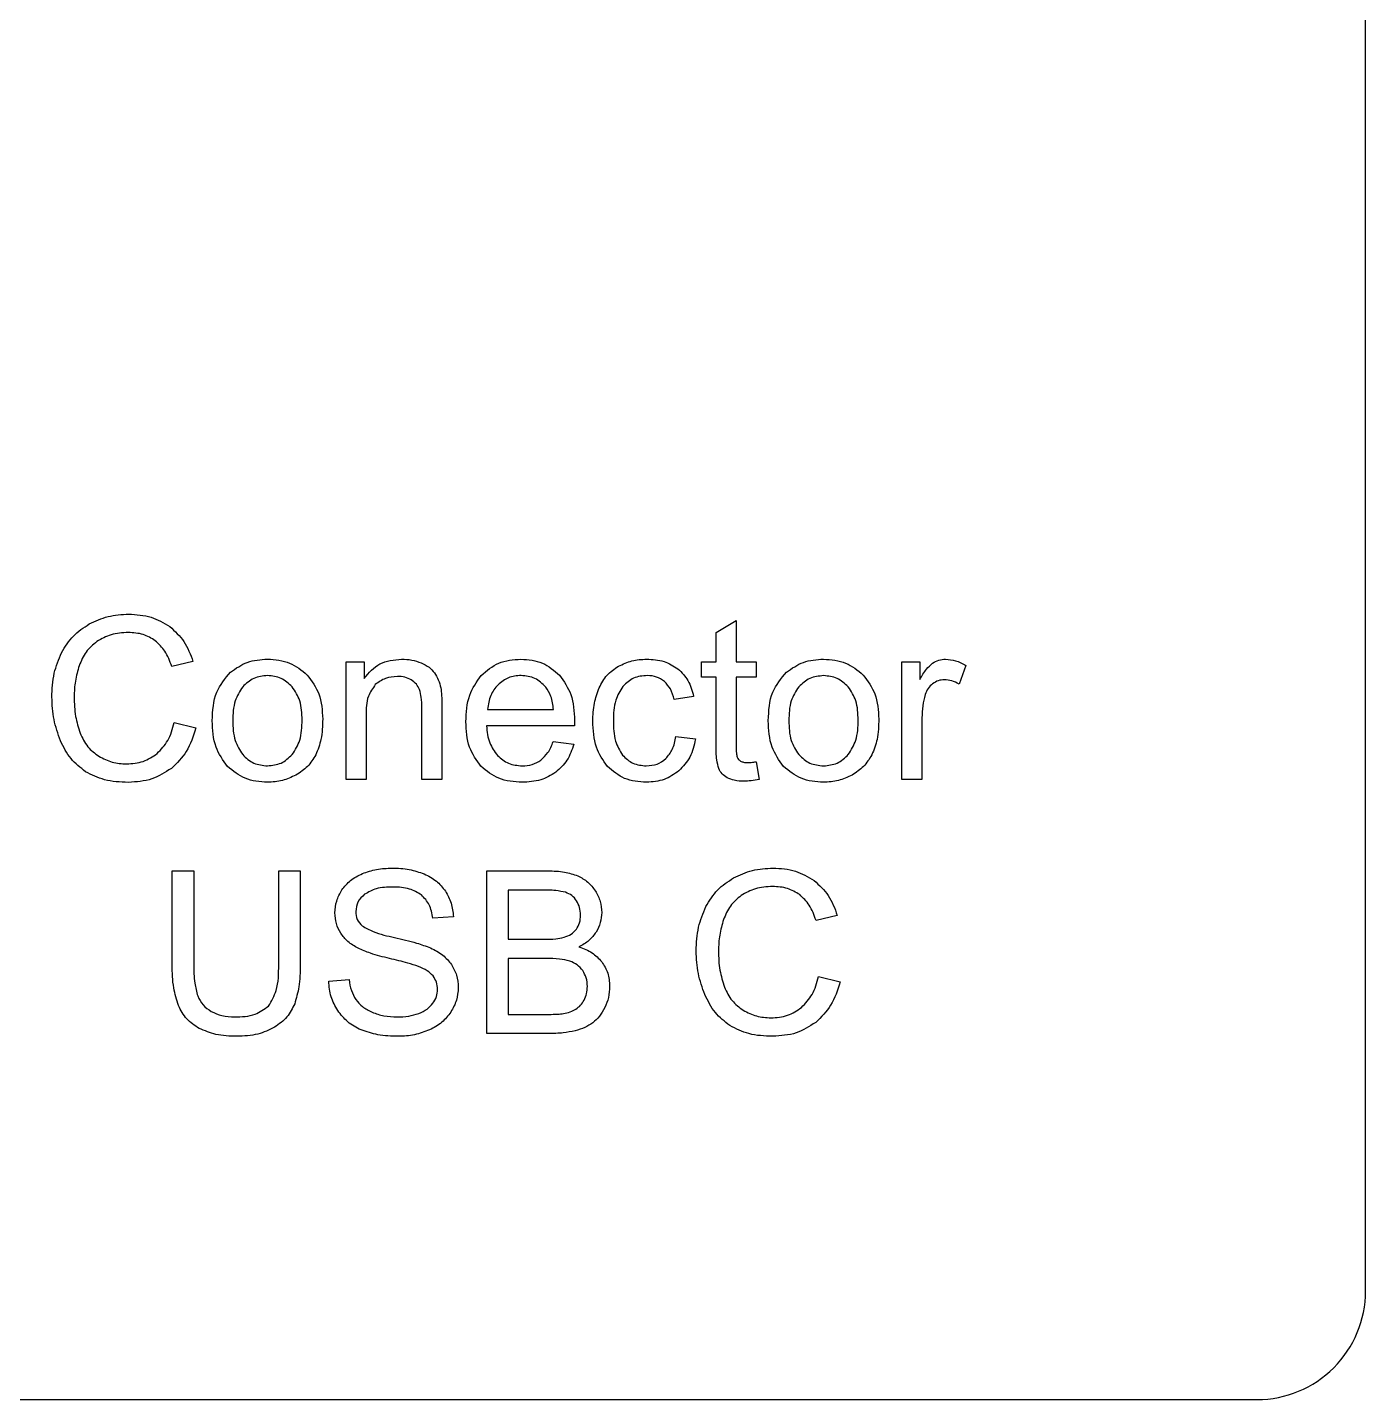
# Model space of a CAD drawing. Header units: millimetres. Extents: x -15 to 165, y 0 to 100.
# Drawn here: x 140.33 to 165, y 0 to 25.3 of the extents above; entities that cross this region are included whole.
import ezdxf

# ---------------------------------------------------------------- set-up
doc = ezdxf.new("R2010")
doc.units = ezdxf.units.MM
doc.layers.get('0').update_dxf_attribs({"linetype": 'CONTINUOUS'})

msp = doc.modelspace()

# ---------------------------------------------------------------- linework, layer by layer
for p, q in [((153.028, 14.142), (153.394, 14.363)), ((153.394, 14.363), (153.394, 13.604)), ((153.028, 13.604), (153.028, 14.142)), ((143.379, 13.608), (142.988, 13.516)), ((146.203, 11.431), (146.203, 13.604)), ((146.203, 13.604), (146.535, 13.604)), ((146.535, 13.604), (146.535, 13.295)), ((152.758, 13.318), (152.758, 13.604)), ((152.758, 13.604), (153.028, 13.604)), ((153.394, 13.604), (153.764, 13.604)), ((153.764, 13.604), (153.764, 13.318)), ((156.451, 11.431), (156.451, 13.604)), ((156.451, 13.604), (156.783, 13.604)), ((156.783, 13.604), (156.783, 13.275)), ((157.632, 13.535), (157.505, 13.193)), ((153.028, 13.318), (152.758, 13.318)), ((153.028, 12.067), (153.028, 13.318)), ((153.764, 13.318), (153.394, 13.318)), ((153.394, 13.318), (153.394, 12.047)), ((152.61, 12.966), (152.252, 12.911)), ((147.601, 11.431), (147.601, 12.753)), ((147.969, 12.767), (147.969, 11.431)), ((148.812, 12.726), (150.026, 12.726)), ((143.033, 12.483), (143.43, 12.383)), ((146.571, 12.618), (146.571, 11.431)), ((150.412, 12.423), (148.792, 12.424)), ((156.82, 12.569), (156.82, 11.431)), ((152.283, 12.227), (152.645, 12.18)), ((150.022, 12.131), (150.402, 12.084)), ((153.764, 11.76), (153.818, 11.435)), ((146.571, 11.431), (146.203, 11.431)), ((147.969, 11.431), (147.601, 11.431)), ((156.82, 11.431), (156.451, 11.431)), ((142.997, 8.016), (142.997, 9.749)), ((142.997, 9.749), (143.394, 9.749)), ((143.394, 9.749), (143.394, 8.018)), ((144.96, 8.018), (144.96, 9.749)), ((144.96, 9.749), (145.357, 9.749)), ((145.357, 9.749), (145.357, 8.016)), ((148.797, 6.749), (148.797, 9.749)), ((148.797, 9.749), (149.922, 9.749)), ((149.793, 9.395), (149.194, 9.395)), ((149.194, 9.395), (149.194, 8.488)), ((148.181, 8.904), (147.8, 8.875)), ((155.259, 8.926), (154.868, 8.834)), ((149.194, 8.488), (149.843, 8.488)), ((149.888, 8.134), (149.194, 8.134)), ((149.194, 8.134), (149.194, 7.103)), ((145.883, 7.713), (146.257, 7.745)), ((154.913, 7.801), (155.31, 7.7)), ((149.194, 7.103), (149.941, 7.103)), ((149.941, 6.749), (148.797, 6.749))]:
    msp.add_line(p, q)
msp.add_lwpolyline([(-13, 0), (163, 0, 0.414214), (165, 2), (165, 98, 0.414214), (163, 100), (-13, 100, 0.414214), (-15, 98), (-15, 3.001, 0.000086), (-15, 2.999), (-15, 2, 0.414214)], format="xyb", close=True)
for points, knots in [([(141.467, 14.301), (141.581, 14.354), (141.811, 14.461), (142.065, 14.475), (142.194, 14.482)], [0, 0, 0, 0, 0.03727472, 0.07558044, 0.07558044, 0.07558044, 0.07558044]), ([(142.194, 14.482), (142.336, 14.474), (142.607, 14.46), (142.84, 14.32), (142.951, 14.253)], [0, 0, 0, 0, 0.04183356, 0.08017922, 0.08017922, 0.08017922, 0.08017922]), ([(140.957, 13.771), (141.023, 13.88), (141.152, 14.096), (141.363, 14.233), (141.467, 14.301)], [0, 0, 0, 0, 0.03758669, 0.07438178, 0.07438178, 0.07438178, 0.07438178]), ([(142.951, 14.253), (143.047, 14.167), (143.243, 13.988), (143.333, 13.738), (143.379, 13.608)], [0, 0, 0, 0, 0.03792726, 0.07842974, 0.07842974, 0.07842974, 0.07842974]), ([(141.608, 13.977), (141.536, 13.916), (141.391, 13.795), (141.318, 13.62), (141.282, 13.532)], [0, 0, 0, 0, 0.02771145, 0.05591161, 0.05591161, 0.05591161, 0.05591161]), ([(142.186, 14.143), (142.078, 14.137), (141.872, 14.127), (141.693, 14.025), (141.608, 13.977)], [0, 0, 0, 0, 0.03201387, 0.06089253, 0.06089253, 0.06089253, 0.06089253]), ([(142.685, 13.993), (142.613, 14.037), (142.459, 14.129), (142.28, 14.138), (142.186, 14.143)], [0, 0, 0, 0, 0.02505279, 0.05282891, 0.05282891, 0.05282891, 0.05282891]), ([(142.988, 13.516), (142.953, 13.615), (142.888, 13.798), (142.749, 13.932), (142.685, 13.993)], [0, 0, 0, 0, 0.03104799, 0.05716471, 0.05716471, 0.05716471, 0.05716471]), ([(140.778, 12.954), (140.784, 13.102), (140.796, 13.385), (140.905, 13.647), (140.957, 13.771)], [0, 0, 0, 0, 0.04409718, 0.08429074, 0.08429074, 0.08429074, 0.08429074]), ([(141.282, 13.532), (141.254, 13.438), (141.199, 13.25), (141.191, 13.054), (141.187, 12.956)], [0, 0, 0, 0, 0.02923334, 0.05856561, 0.05856561, 0.05856561, 0.05856561]), ([(143.735, 12.518), (143.744, 12.701), (143.759, 13.037), (143.973, 13.294), (144.071, 13.412)], [0, 0, 0, 0, 0.05320662, 0.0978624, 0.0978624, 0.0978624, 0.0978624]), ([(144.071, 13.412), (144.171, 13.482), (144.376, 13.627), (144.626, 13.644), (144.754, 13.653)], [0, 0, 0, 0, 0.03599325, 0.07372353, 0.07372353, 0.07372353, 0.07372353]), ([(144.754, 13.653), (144.896, 13.643), (145.171, 13.621), (145.383, 13.445), (145.487, 13.36)], [0, 0, 0, 0, 0.04137948, 0.0806702, 0.0806702, 0.0806702, 0.0806702]), ([(146.535, 13.295), (146.624, 13.4), (146.807, 13.612), (147.085, 13.639), (147.226, 13.653)], [0, 0, 0, 0, 0.03972073, 0.08061721, 0.08061721, 0.08061721, 0.08061721]), ([(147.226, 13.653), (147.29, 13.651), (147.414, 13.646), (147.531, 13.603), (147.587, 13.583)], [0, 0, 0, 0, 0.01893468, 0.03699484, 0.03699484, 0.03699484, 0.03699484]), ([(147.587, 13.583), (147.638, 13.559), (147.733, 13.514), (147.802, 13.435), (147.834, 13.398)], [0, 0, 0, 0, 0.01655253, 0.03113135, 0.03113135, 0.03113135, 0.03113135]), ([(148.694, 13.351), (148.796, 13.439), (149.007, 13.62), (149.284, 13.642), (149.426, 13.653)], [0, 0, 0, 0, 0.03959815, 0.08111972, 0.08111972, 0.08111972, 0.08111972]), ([(149.426, 13.653), (149.564, 13.642), (149.834, 13.62), (150.038, 13.443), (150.138, 13.357)], [0, 0, 0, 0, 0.04028637, 0.07894989, 0.07894989, 0.07894989, 0.07894989]), ([(150.869, 13.125), (150.912, 13.208), (150.997, 13.369), (151.149, 13.471), (151.224, 13.521)], [0, 0, 0, 0, 0.02738397, 0.05393029, 0.05393029, 0.05393029, 0.05393029]), ([(151.224, 13.521), (151.305, 13.56), (151.47, 13.637), (151.651, 13.648), (151.743, 13.653)], [0, 0, 0, 0, 0.02678555, 0.05397326, 0.05397326, 0.05397326, 0.05397326]), ([(151.743, 13.653), (151.853, 13.648), (152.062, 13.637), (152.238, 13.526), (152.322, 13.474)], [0, 0, 0, 0, 0.03248922, 0.06151601, 0.06151601, 0.06151601, 0.06151601]), ([(152.322, 13.474), (152.39, 13.406), (152.534, 13.264), (152.584, 13.068), (152.61, 12.966)], [0, 0, 0, 0, 0.02846938, 0.05944862, 0.05944862, 0.05944862, 0.05944862]), ([(153.988, 12.518), (153.996, 12.7), (154.011, 13.037), (154.225, 13.294), (154.323, 13.412)], [0, 0, 0, 0, 0.05320662, 0.09786243, 0.09786243, 0.09786243, 0.09786243]), ([(154.323, 13.412), (154.423, 13.482), (154.628, 13.626), (154.879, 13.644), (155.007, 13.653)], [0, 0, 0, 0, 0.03599315, 0.07372355, 0.07372355, 0.07372355, 0.07372355]), ([(155.007, 13.653), (155.148, 13.642), (155.423, 13.621), (155.636, 13.445), (155.739, 13.36)], [0, 0, 0, 0, 0.04137953, 0.08067016, 0.08067016, 0.08067016, 0.08067016]), ([(156.783, 13.275), (156.82, 13.342), (156.883, 13.456), (156.978, 13.543), (157.017, 13.58)], [0, 0, 0, 0, 0.02273629, 0.0386716, 0.0386716, 0.0386716, 0.0386716]), ([(157.017, 13.58), (157.054, 13.601), (157.127, 13.644), (157.211, 13.65), (157.254, 13.653)], [0, 0, 0, 0, 0.01256111, 0.02505283, 0.02505283, 0.02505283, 0.02505283]), ([(157.254, 13.653), (157.317, 13.647), (157.452, 13.635), (157.57, 13.569), (157.632, 13.535)], [0, 0, 0, 0, 0.01900849, 0.0400652, 0.0400652, 0.0400652, 0.0400652]), ([(144.754, 13.349), (144.666, 13.34), (144.49, 13.323), (144.361, 13.202), (144.296, 13.142)], [0, 0, 0, 0, 0.02579572, 0.05154948, 0.05154948, 0.05154948, 0.05154948]), ([(145.21, 13.141), (145.145, 13.201), (145.017, 13.322), (144.841, 13.34), (144.754, 13.349)], [0, 0, 0, 0, 0.02577971, 0.05130493, 0.05130493, 0.05130493, 0.05130493]), ([(145.487, 13.36), (145.57, 13.248), (145.747, 13.007), (145.763, 12.708), (145.771, 12.548)], [0, 0, 0, 0, 0.04096158, 0.08767757, 0.08767757, 0.08767757, 0.08767757]), ([(146.742, 13.185), (146.693, 13.115), (146.574, 12.947), (146.572, 12.739), (146.571, 12.618)], [0, 0, 0, 0, 0.02515052, 0.06045426, 0.06045426, 0.06045426, 0.06045426]), ([(147.149, 13.334), (147.073, 13.328), (146.924, 13.316), (146.802, 13.228), (146.742, 13.185)], [0, 0, 0, 0, 0.02223778, 0.04403627, 0.04403627, 0.04403627, 0.04403627]), ([(147.405, 13.268), (147.366, 13.287), (147.286, 13.327), (147.195, 13.332), (147.149, 13.334)], [0, 0, 0, 0, 0.01289814, 0.02678554, 0.02678554, 0.02678554, 0.02678554]), ([(147.558, 13.09), (147.54, 13.125), (147.505, 13.197), (147.439, 13.244), (147.405, 13.268)], [0, 0, 0, 0, 0.01166487, 0.02377642, 0.02377642, 0.02377642, 0.02377642]), ([(147.834, 13.398), (147.859, 13.357), (147.912, 13.272), (147.936, 13.175), (147.949, 13.125)], [0, 0, 0, 0, 0.01433571, 0.02969323, 0.02969323, 0.02969323, 0.02969323]), ([(148.411, 12.499), (148.419, 12.667), (148.433, 12.979), (148.611, 13.233), (148.694, 13.351)], [0, 0, 0, 0, 0.04921302, 0.09134878, 0.09134878, 0.09134878, 0.09134878]), ([(149.004, 13.181), (148.952, 13.117), (148.845, 12.985), (148.823, 12.815), (148.812, 12.726)], [0, 0, 0, 0, 0.02396599, 0.0501741, 0.0501741, 0.0501741, 0.0501741]), ([(149.43, 13.351), (149.349, 13.344), (149.19, 13.331), (149.065, 13.23), (149.004, 13.181)], [0, 0, 0, 0, 0.02373718, 0.04687281, 0.04687281, 0.04687281, 0.04687281]), ([(149.887, 13.138), (149.823, 13.2), (149.696, 13.324), (149.519, 13.342), (149.43, 13.351)], [0, 0, 0, 0, 0.02575164, 0.05172875, 0.05172875, 0.05172875, 0.05172875]), ([(150.138, 13.357), (150.219, 13.242), (150.393, 12.992), (150.407, 12.686), (150.415, 12.522)], [0, 0, 0, 0, 0.04128518, 0.08956483, 0.08956483, 0.08956483, 0.08956483]), ([(151.757, 13.35), (151.669, 13.343), (151.496, 13.327), (151.368, 13.209), (151.305, 13.151)], [0, 0, 0, 0, 0.02571022, 0.0506914, 0.0506914, 0.0506914, 0.0506914]), ([(152.071, 13.24), (152.025, 13.272), (151.931, 13.338), (151.816, 13.346), (151.757, 13.35)], [0, 0, 0, 0, 0.01657164, 0.03385557, 0.03385557, 0.03385557, 0.03385557]), ([(152.252, 12.911), (152.234, 12.977), (152.199, 13.102), (152.112, 13.196), (152.071, 13.24)], [0, 0, 0, 0, 0.0204515, 0.03808501, 0.03808501, 0.03808501, 0.03808501]), ([(155.007, 13.348), (154.919, 13.34), (154.742, 13.323), (154.613, 13.202), (154.548, 13.142)], [0, 0, 0, 0, 0.02579566, 0.05154952, 0.05154952, 0.05154952, 0.05154952]), ([(155.462, 13.141), (155.397, 13.201), (155.269, 13.322), (155.094, 13.34), (155.007, 13.348)], [0, 0, 0, 0, 0.02577971, 0.05130487, 0.05130487, 0.05130487, 0.05130487]), ([(155.739, 13.36), (155.822, 13.247), (155.999, 13.007), (156.015, 12.708), (156.024, 12.548)], [0, 0, 0, 0, 0.04096161, 0.0876776, 0.0876776, 0.0876776, 0.0876776]), ([(157.018, 13.2), (156.988, 13.173), (156.926, 13.117), (156.897, 13.039), (156.881, 12.998)], [0, 0, 0, 0, 0.01195986, 0.02468301, 0.02468301, 0.02468301, 0.02468301]), ([(157.235, 13.273), (157.196, 13.27), (157.118, 13.264), (157.051, 13.221), (157.018, 13.2)], [0, 0, 0, 0, 0.01160261, 0.02319482, 0.02319482, 0.02319482, 0.02319482]), ([(157.505, 13.193), (157.461, 13.216), (157.376, 13.261), (157.281, 13.269), (157.235, 13.273)], [0, 0, 0, 0, 0.0147729, 0.02842589, 0.02842589, 0.02842589, 0.02842589]), ([(140.937, 12.149), (140.89, 12.278), (140.797, 12.537), (140.784, 12.814), (140.778, 12.954)], [0, 0, 0, 0, 0.04061113, 0.08239246, 0.08239246, 0.08239246, 0.08239246]), ([(141.187, 12.956), (141.191, 12.835), (141.198, 12.607), (141.266, 12.39), (141.299, 12.288)], [0, 0, 0, 0, 0.03594561, 0.06803222, 0.06803222, 0.06803222, 0.06803222]), ([(144.296, 13.142), (144.243, 13.058), (144.124, 12.868), (144.117, 12.643), (144.114, 12.518)], [0, 0, 0, 0, 0.02931486, 0.06607475, 0.06607475, 0.06607475, 0.06607475]), ([(145.393, 12.53), (145.389, 12.652), (145.382, 12.873), (145.263, 13.058), (145.21, 13.141)], [0, 0, 0, 0, 0.03572271, 0.06482505, 0.06482505, 0.06482505, 0.06482505]), ([(147.601, 12.753), (147.6, 12.819), (147.6, 12.933), (147.57, 13.043), (147.558, 13.09)], [0, 0, 0, 0, 0.01970019, 0.03405879, 0.03405879, 0.03405879, 0.03405879]), ([(147.949, 13.125), (147.955, 13.079), (147.97, 12.96), (147.969, 12.84), (147.969, 12.767)], [0, 0, 0, 0, 0.01415237, 0.03590123, 0.03590123, 0.03590123, 0.03590123]), ([(150.026, 12.726), (150.016, 12.809), (150, 12.956), (149.921, 13.082), (149.887, 13.138)], [0, 0, 0, 0, 0.02445113, 0.0439069, 0.0439069, 0.0439069, 0.0439069]), ([(150.752, 12.509), (150.756, 12.621), (150.763, 12.832), (150.835, 13.031), (150.869, 13.125)], [0, 0, 0, 0, 0.03312655, 0.06303293, 0.06303293, 0.06303293, 0.06303293]), ([(151.305, 13.151), (151.254, 13.067), (151.138, 12.874), (151.133, 12.648), (151.131, 12.52)], [0, 0, 0, 0, 0.02887408, 0.06649832, 0.06649832, 0.06649832, 0.06649832]), ([(154.548, 13.142), (154.495, 13.058), (154.376, 12.868), (154.37, 12.643), (154.366, 12.518)], [0, 0, 0, 0, 0.02931486, 0.06607475, 0.06607475, 0.06607475, 0.06607475]), ([(155.645, 12.53), (155.641, 12.652), (155.634, 12.872), (155.515, 13.058), (155.462, 13.141)], [0, 0, 0, 0, 0.0357227, 0.0648251, 0.0648251, 0.0648251, 0.0648251]), ([(156.881, 12.998), (156.863, 12.93), (156.826, 12.789), (156.822, 12.644), (156.82, 12.569)], [0, 0, 0, 0, 0.02107531, 0.04353573, 0.04353573, 0.04353573, 0.04353573]), ([(142.72, 11.912), (142.792, 11.988), (142.945, 12.15), (143.003, 12.367), (143.033, 12.483)], [0, 0, 0, 0, 0.03076944, 0.06604696, 0.06604696, 0.06604696, 0.06604696]), ([(144.017, 11.675), (143.935, 11.79), (143.756, 12.041), (143.742, 12.35), (143.735, 12.518)], [0, 0, 0, 0, 0.04147909, 0.09058715, 0.09058715, 0.09058715, 0.09058715]), ([(144.114, 12.518), (144.117, 12.392), (144.124, 12.167), (144.243, 11.977), (144.296, 11.893)], [0, 0, 0, 0, 0.03678524, 0.06616803, 0.06616803, 0.06616803, 0.06616803]), ([(145.211, 11.894), (145.264, 11.979), (145.383, 12.173), (145.389, 12.402), (145.393, 12.53)], [0, 0, 0, 0, 0.02967761, 0.06724986, 0.06724986, 0.06724986, 0.06724986]), ([(145.771, 12.548), (145.769, 12.422), (145.764, 12.194), (145.682, 11.982), (145.645, 11.888)], [0, 0, 0, 0, 0.03760627, 0.06764906, 0.06764906, 0.06764906, 0.06764906]), ([(148.69, 11.676), (148.609, 11.789), (148.433, 12.034), (148.419, 12.337), (148.411, 12.499)], [0, 0, 0, 0, 0.04102671, 0.08863407, 0.08863407, 0.08863407, 0.08863407]), ([(148.792, 12.424), (148.802, 12.314), (148.822, 12.113), (148.94, 11.95), (148.994, 11.875)], [0, 0, 0, 0, 0.03219747, 0.05940571, 0.05940571, 0.05940571, 0.05940571]), ([(150.415, 12.522), (150.414, 12.508), (150.414, 12.475), (150.413, 12.443), (150.412, 12.423)], [0, 0, 0, 0, 0.004093072, 0.00982501, 0.00982501, 0.00982501, 0.00982501]), ([(151.023, 11.673), (150.944, 11.788), (150.772, 12.038), (150.759, 12.344), (150.752, 12.509)], [0, 0, 0, 0, 0.04089406, 0.08948483, 0.08948483, 0.08948483, 0.08948483]), ([(151.131, 12.52), (151.133, 12.39), (151.137, 12.163), (151.25, 11.967), (151.299, 11.883)], [0, 0, 0, 0, 0.03803899, 0.06677691, 0.06677691, 0.06677691, 0.06677691]), ([(154.269, 11.674), (154.187, 11.789), (154.008, 12.04), (153.995, 12.35), (153.988, 12.518)], [0, 0, 0, 0, 0.04147903, 0.0905871, 0.0905871, 0.0905871, 0.0905871]), ([(154.366, 12.518), (154.37, 12.392), (154.376, 12.167), (154.495, 11.977), (154.548, 11.892)], [0, 0, 0, 0, 0.03678524, 0.06616803, 0.06616803, 0.06616803, 0.06616803]), ([(155.463, 11.893), (155.516, 11.979), (155.636, 12.173), (155.642, 12.402), (155.645, 12.53)], [0, 0, 0, 0, 0.02967756, 0.06724982, 0.06724982, 0.06724982, 0.06724982]), ([(156.024, 12.548), (156.021, 12.422), (156.017, 12.194), (155.934, 11.982), (155.898, 11.888)], [0, 0, 0, 0, 0.03760627, 0.06764906, 0.06764906, 0.06764906, 0.06764906]), ([(141.399, 11.577), (141.303, 11.652), (141.105, 11.807), (140.994, 12.033), (140.937, 12.149)], [0, 0, 0, 0, 0.03605883, 0.07440572, 0.07440572, 0.07440572, 0.07440572]), ([(141.299, 12.288), (141.34, 12.199), (141.42, 12.027), (141.572, 11.915), (141.646, 11.861)], [0, 0, 0, 0, 0.02872323, 0.05577803, 0.05577803, 0.05577803, 0.05577803]), ([(143.43, 12.383), (143.383, 12.232), (143.295, 11.946), (143.082, 11.736), (142.981, 11.637)], [0, 0, 0, 0, 0.04650823, 0.08828005, 0.08828005, 0.08828005, 0.08828005]), ([(152.099, 11.818), (152.143, 11.872), (152.241, 11.991), (152.268, 12.144), (152.283, 12.227)], [0, 0, 0, 0, 0.02063732, 0.04555809, 0.04555809, 0.04555809, 0.04555809]), ([(152.645, 12.18), (152.62, 12.064), (152.57, 11.841), (152.415, 11.674), (152.341, 11.594)], [0, 0, 0, 0, 0.03501345, 0.06711378, 0.06711378, 0.06711378, 0.06711378]), ([(142.155, 11.72), (142.261, 11.727), (142.467, 11.74), (142.637, 11.856), (142.72, 11.912)], [0, 0, 0, 0, 0.0311713, 0.06062819, 0.06062819, 0.06062819, 0.06062819]), ([(144.296, 11.893), (144.36, 11.832), (144.49, 11.711), (144.666, 11.693), (144.754, 11.685)], [0, 0, 0, 0, 0.0258001, 0.05160089, 0.05160089, 0.05160089, 0.05160089]), ([(144.754, 11.685), (144.842, 11.694), (145.018, 11.711), (145.146, 11.833), (145.211, 11.894)], [0, 0, 0, 0, 0.02565566, 0.05146148, 0.05146148, 0.05146148, 0.05146148]), ([(149.794, 11.791), (149.841, 11.835), (149.942, 11.93), (149.994, 12.06), (150.022, 12.131)], [0, 0, 0, 0, 0.01885988, 0.0413052, 0.0413052, 0.0413052, 0.0413052]), ([(150.402, 12.084), (150.367, 11.98), (150.3, 11.779), (150.144, 11.635), (150.069, 11.566)], [0, 0, 0, 0, 0.03228502, 0.06247739, 0.06247739, 0.06247739, 0.06247739]), ([(153.073, 11.633), (153.06, 11.686), (153.025, 11.828), (153.027, 11.975), (153.028, 12.067)], [0, 0, 0, 0, 0.01639015, 0.04386032, 0.04386032, 0.04386032, 0.04386032]), ([(153.394, 12.047), (153.394, 12.004), (153.393, 11.935), (153.408, 11.869), (153.414, 11.844)], [0, 0, 0, 0, 0.01295251, 0.0204122, 0.0204122, 0.0204122, 0.0204122]), ([(154.548, 11.892), (154.613, 11.832), (154.742, 11.711), (154.918, 11.693), (155.007, 11.685)], [0, 0, 0, 0, 0.02580005, 0.05160096, 0.05160096, 0.05160096, 0.05160096]), ([(155.007, 11.685), (155.094, 11.693), (155.27, 11.711), (155.399, 11.833), (155.463, 11.893)], [0, 0, 0, 0, 0.02565572, 0.05146149, 0.05146149, 0.05146149, 0.05146149]), ([(141.646, 11.861), (141.726, 11.82), (141.886, 11.737), (142.066, 11.726), (142.155, 11.72)], [0, 0, 0, 0, 0.0266958, 0.05337985, 0.05337985, 0.05337985, 0.05337985]), ([(144.754, 11.382), (144.611, 11.392), (144.334, 11.413), (144.12, 11.589), (144.017, 11.675)], [0, 0, 0, 0, 0.04190374, 0.08113026, 0.08113026, 0.08113026, 0.08113026]), ([(145.645, 11.888), (145.599, 11.813), (145.505, 11.661), (145.354, 11.564), (145.279, 11.515)], [0, 0, 0, 0, 0.02636136, 0.05289798, 0.05289798, 0.05289798, 0.05289798]), ([(149.447, 11.382), (149.298, 11.392), (149.015, 11.411), (148.795, 11.59), (148.69, 11.676)], [0, 0, 0, 0, 0.0433698, 0.08293628, 0.08293628, 0.08293628, 0.08293628]), ([(148.994, 11.875), (149.059, 11.82), (149.19, 11.708), (149.362, 11.692), (149.449, 11.685)], [0, 0, 0, 0, 0.02495002, 0.05036521, 0.05036521, 0.05036521, 0.05036521]), ([(149.449, 11.685), (149.513, 11.689), (149.637, 11.696), (149.743, 11.76), (149.794, 11.791)], [0, 0, 0, 0, 0.01896312, 0.03667182, 0.03667182, 0.03667182, 0.03667182]), ([(151.741, 11.382), (151.601, 11.392), (151.33, 11.413), (151.123, 11.588), (151.023, 11.673)], [0, 0, 0, 0, 0.04089217, 0.07923098, 0.07923098, 0.07923098, 0.07923098]), ([(151.299, 11.883), (151.359, 11.825), (151.482, 11.708), (151.651, 11.693), (151.737, 11.685)], [0, 0, 0, 0, 0.0244051, 0.04935777, 0.04935777, 0.04935777, 0.04935777]), ([(151.737, 11.685), (151.805, 11.69), (151.939, 11.699), (152.046, 11.779), (152.099, 11.818)], [0, 0, 0, 0, 0.02017707, 0.03930457, 0.03930457, 0.03930457, 0.03930457]), ([(153.414, 11.844), (153.421, 11.83), (153.436, 11.801), (153.463, 11.782), (153.477, 11.773)], [0, 0, 0, 0, 0.004783027, 0.009689322, 0.009689322, 0.009689322, 0.009689322]), ([(153.477, 11.773), (153.495, 11.765), (153.534, 11.747), (153.578, 11.747), (153.603, 11.746)], [0, 0, 0, 0, 0.00570636, 0.01297595, 0.01297595, 0.01297595, 0.01297595]), ([(153.603, 11.746), (153.627, 11.747), (153.681, 11.749), (153.734, 11.756), (153.764, 11.76)], [0, 0, 0, 0, 0.0071202, 0.01623897, 0.01623897, 0.01623897, 0.01623897]), ([(155.007, 11.382), (154.863, 11.392), (154.586, 11.413), (154.372, 11.589), (154.269, 11.674)], [0, 0, 0, 0, 0.0419038, 0.08113032, 0.08113032, 0.08113032, 0.08113032]), ([(155.898, 11.888), (155.851, 11.813), (155.757, 11.661), (155.607, 11.564), (155.532, 11.515)], [0, 0, 0, 0, 0.02636139, 0.05289797, 0.05289797, 0.05289797, 0.05289797]), ([(142.188, 11.38), (142.039, 11.385), (141.761, 11.395), (141.513, 11.52), (141.399, 11.577)], [0, 0, 0, 0, 0.044248, 0.08217574, 0.08217574, 0.08217574, 0.08217574]), ([(142.981, 11.637), (142.864, 11.562), (142.623, 11.407), (142.336, 11.389), (142.188, 11.38)], [0, 0, 0, 0, 0.04086602, 0.08459539, 0.08459539, 0.08459539, 0.08459539]), ([(145.279, 11.515), (145.197, 11.476), (145.03, 11.398), (144.847, 11.387), (144.754, 11.382)], [0, 0, 0, 0, 0.0270517, 0.05459792, 0.05459792, 0.05459792, 0.05459792]), ([(150.069, 11.566), (149.979, 11.512), (149.787, 11.398), (149.564, 11.388), (149.447, 11.382)], [0, 0, 0, 0, 0.03097862, 0.0657662, 0.0657662, 0.0657662, 0.0657662]), ([(152.341, 11.594), (152.254, 11.532), (152.074, 11.405), (151.853, 11.39), (151.741, 11.382)], [0, 0, 0, 0, 0.03153557, 0.06477888, 0.06477888, 0.06477888, 0.06477888]), ([(153.228, 11.466), (153.194, 11.488), (153.129, 11.531), (153.091, 11.599), (153.073, 11.633)], [0, 0, 0, 0, 0.01193764, 0.02311182, 0.02311182, 0.02311182, 0.02311182]), ([(153.539, 11.402), (153.479, 11.403), (153.371, 11.406), (153.272, 11.447), (153.228, 11.466)], [0, 0, 0, 0, 0.01787405, 0.03200086, 0.03200086, 0.03200086, 0.03200086]), ([(153.818, 11.435), (153.769, 11.426), (153.677, 11.408), (153.583, 11.404), (153.539, 11.402)], [0, 0, 0, 0, 0.01493715, 0.02805963, 0.02805963, 0.02805963, 0.02805963]), ([(155.532, 11.515), (155.449, 11.476), (155.283, 11.398), (155.099, 11.387), (155.007, 11.382)], [0, 0, 0, 0, 0.02705175, 0.05459791, 0.05459791, 0.05459791, 0.05459791]), ([(146.126, 9.398), (146.176, 9.46), (146.278, 9.59), (146.426, 9.661), (146.503, 9.698)], [0, 0, 0, 0, 0.02352008, 0.04869967, 0.04869967, 0.04869967, 0.04869967]), ([(146.503, 9.698), (146.589, 9.728), (146.767, 9.789), (146.956, 9.796), (147.053, 9.8)], [0, 0, 0, 0, 0.02724561, 0.05626373, 0.05626373, 0.05626373, 0.05626373]), ([(147.053, 9.8), (147.159, 9.797), (147.361, 9.79), (147.551, 9.724), (147.642, 9.693)], [0, 0, 0, 0, 0.03150121, 0.06010648, 0.06010648, 0.06010648, 0.06010648]), ([(147.642, 9.693), (147.721, 9.654), (147.876, 9.578), (147.982, 9.442), (148.034, 9.376)], [0, 0, 0, 0, 0.02615565, 0.05092833, 0.05092833, 0.05092833, 0.05092833]), ([(149.922, 9.749), (150.027, 9.747), (150.215, 9.744), (150.394, 9.684), (150.474, 9.658)], [0, 0, 0, 0, 0.03106067, 0.05618003, 0.05618003, 0.05618003, 0.05618003]), ([(150.474, 9.658), (150.539, 9.623), (150.669, 9.555), (150.756, 9.437), (150.799, 9.377)], [0, 0, 0, 0, 0.0218325, 0.04346282, 0.04346282, 0.04346282, 0.04346282]), ([(152.837, 9.089), (152.903, 9.198), (153.032, 9.414), (153.243, 9.551), (153.347, 9.619)], [0, 0, 0, 0, 0.03758659, 0.07438164, 0.07438164, 0.07438164, 0.07438164]), ([(153.347, 9.619), (153.461, 9.672), (153.692, 9.779), (153.946, 9.793), (154.074, 9.8)], [0, 0, 0, 0, 0.03727474, 0.07558056, 0.07558056, 0.07558056, 0.07558056]), ([(154.074, 9.8), (154.216, 9.792), (154.488, 9.777), (154.72, 9.638), (154.832, 9.571)], [0, 0, 0, 0, 0.04183356, 0.08017926, 0.08017926, 0.08017926, 0.08017926]), ([(145.997, 8.973), (146.003, 9.048), (146.014, 9.199), (146.089, 9.331), (146.126, 9.398)], [0, 0, 0, 0, 0.02220814, 0.0448645, 0.0448645, 0.0448645, 0.0448645]), ([(147.07, 9.45), (146.963, 9.449), (146.777, 9.446), (146.615, 9.356), (146.545, 9.318)], [0, 0, 0, 0, 0.03130501, 0.05484669, 0.05484669, 0.05484669, 0.05484669]), ([(147.593, 9.305), (147.521, 9.347), (147.361, 9.442), (147.174, 9.447), (147.07, 9.45)], [0, 0, 0, 0, 0.02448089, 0.0550607, 0.0550607, 0.0550607, 0.0550607]), ([(148.034, 9.376), (148.074, 9.304), (148.156, 9.157), (148.173, 8.989), (148.181, 8.904)], [0, 0, 0, 0, 0.02462367, 0.04999007, 0.04999007, 0.04999007, 0.04999007]), ([(150.25, 9.353), (150.19, 9.365), (150.039, 9.395), (149.886, 9.395), (149.793, 9.395)], [0, 0, 0, 0, 0.01833128, 0.04592623, 0.04592623, 0.04592623, 0.04592623]), ([(150.799, 9.377), (150.834, 9.314), (150.901, 9.191), (150.912, 9.05), (150.917, 8.981)], [0, 0, 0, 0, 0.02128008, 0.04172644, 0.04172644, 0.04172644, 0.04172644]), ([(154.066, 9.46), (153.958, 9.455), (153.752, 9.445), (153.573, 9.343), (153.488, 9.295)], [0, 0, 0, 0, 0.03201382, 0.06089247, 0.06089247, 0.06089247, 0.06089247]), ([(154.566, 9.311), (154.493, 9.354), (154.339, 9.446), (154.16, 9.455), (154.066, 9.46)], [0, 0, 0, 0, 0.02505281, 0.0528289, 0.0528289, 0.0528289, 0.0528289]), ([(154.832, 9.571), (154.927, 9.484), (155.124, 9.306), (155.213, 9.056), (155.259, 8.926)], [0, 0, 0, 0, 0.03792713, 0.07842966, 0.07842966, 0.07842966, 0.07842966]), ([(146.545, 9.318), (146.497, 9.273), (146.404, 9.186), (146.388, 9.06), (146.38, 9)], [0, 0, 0, 0, 0.01909172, 0.03684247, 0.03684247, 0.03684247, 0.03684247]), ([(147.8, 8.875), (147.786, 8.962), (147.759, 9.127), (147.646, 9.248), (147.593, 9.305)], [0, 0, 0, 0, 0.02585647, 0.048693, 0.048693, 0.048693, 0.048693]), ([(150.454, 9.197), (150.428, 9.232), (150.374, 9.303), (150.291, 9.336), (150.25, 9.353)], [0, 0, 0, 0, 0.01292923, 0.02613096, 0.02613096, 0.02613096, 0.02613096]), ([(150.526, 8.934), (150.523, 8.982), (150.518, 9.075), (150.475, 9.157), (150.454, 9.197)], [0, 0, 0, 0, 0.01415702, 0.02753553, 0.02753553, 0.02753553, 0.02753553]), ([(153.488, 9.295), (153.416, 9.234), (153.272, 9.112), (153.199, 8.938), (153.162, 8.849)], [0, 0, 0, 0, 0.02771145, 0.05591154, 0.05591154, 0.05591154, 0.05591154]), ([(154.868, 8.834), (154.833, 8.933), (154.768, 9.115), (154.629, 9.25), (154.566, 9.311)], [0, 0, 0, 0, 0.03104797, 0.0571647, 0.0571647, 0.0571647, 0.0571647]), ([(146.103, 8.6), (146.072, 8.658), (146.01, 8.774), (146.002, 8.906), (145.997, 8.973)], [0, 0, 0, 0, 0.01936247, 0.03920898, 0.03920898, 0.03920898, 0.03920898]), ([(146.38, 9), (146.385, 8.949), (146.394, 8.847), (146.463, 8.771), (146.497, 8.734)], [0, 0, 0, 0, 0.01501977, 0.02976447, 0.02976447, 0.02976447, 0.02976447]), ([(150.449, 8.672), (150.472, 8.711), (150.519, 8.791), (150.524, 8.885), (150.526, 8.934)], [0, 0, 0, 0, 0.01309884, 0.02765291, 0.02765291, 0.02765291, 0.02765291]), ([(150.917, 8.981), (150.912, 8.918), (150.903, 8.79), (150.843, 8.676), (150.813, 8.619)], [0, 0, 0, 0, 0.01885464, 0.03806904, 0.03806904, 0.03806904, 0.03806904]), ([(152.658, 8.271), (152.664, 8.42), (152.676, 8.703), (152.785, 8.964), (152.837, 9.089)], [0, 0, 0, 0, 0.04409718, 0.08429082, 0.08429082, 0.08429082, 0.08429082]), ([(146.497, 8.734), (146.565, 8.696), (146.751, 8.592), (146.962, 8.548), (147.095, 8.52)], [0, 0, 0, 0, 0.02323472, 0.0638647, 0.0638647, 0.0638647, 0.0638647]), ([(150.221, 8.523), (150.268, 8.54), (150.356, 8.571), (150.419, 8.64), (150.449, 8.672)], [0, 0, 0, 0, 0.01456286, 0.02764684, 0.02764684, 0.02764684, 0.02764684]), ([(150.813, 8.619), (150.772, 8.565), (150.687, 8.451), (150.562, 8.381), (150.497, 8.345)], [0, 0, 0, 0, 0.02017633, 0.04219861, 0.04219861, 0.04219861, 0.04219861]), ([(153.162, 8.849), (153.134, 8.756), (153.079, 8.567), (153.072, 8.371), (153.068, 8.273)], [0, 0, 0, 0, 0.02923333, 0.05856564, 0.05856564, 0.05856564, 0.05856564]), ([(146.423, 8.321), (146.357, 8.359), (146.232, 8.431), (146.144, 8.546), (146.103, 8.6)], [0, 0, 0, 0, 0.02259633, 0.04287001, 0.04287001, 0.04287001, 0.04287001]), ([(147.095, 8.52), (147.232, 8.489), (147.458, 8.439), (147.674, 8.36), (147.759, 8.329)], [0, 0, 0, 0, 0.04206953, 0.06916969, 0.06916969, 0.06916969, 0.06916969]), ([(149.843, 8.488), (149.918, 8.488), (150.046, 8.488), (150.171, 8.513), (150.221, 8.523)], [0, 0, 0, 0, 0.02268051, 0.03809733, 0.03809733, 0.03809733, 0.03809733]), ([(147.002, 8.133), (146.884, 8.162), (146.686, 8.209), (146.498, 8.289), (146.423, 8.321)], [0, 0, 0, 0, 0.03644567, 0.06095596, 0.06095596, 0.06095596, 0.06095596]), ([(147.536, 7.987), (147.472, 8.008), (147.296, 8.064), (147.116, 8.106), (147.002, 8.133)], [0, 0, 0, 0, 0.02029996, 0.05539624, 0.05539624, 0.05539624, 0.05539624]), ([(147.759, 8.329), (147.839, 8.288), (147.989, 8.212), (148.096, 8.083), (148.146, 8.023)], [0, 0, 0, 0, 0.02656265, 0.04977984, 0.04977984, 0.04977984, 0.04977984]), ([(150.327, 8.084), (150.265, 8.099), (150.121, 8.133), (149.972, 8.134), (149.888, 8.134)], [0, 0, 0, 0, 0.018973, 0.04430239, 0.04430239, 0.04430239, 0.04430239]), ([(150.497, 8.345), (150.582, 8.315), (150.743, 8.258), (150.86, 8.133), (150.916, 8.073)], [0, 0, 0, 0, 0.02638017, 0.05058252, 0.05058252, 0.05058252, 0.05058252]), ([(152.817, 7.467), (152.771, 7.595), (152.677, 7.855), (152.665, 8.131), (152.658, 8.271)], [0, 0, 0, 0, 0.04061108, 0.08239235, 0.08239235, 0.08239235, 0.08239235]), ([(153.068, 8.273), (153.071, 8.153), (153.078, 7.925), (153.147, 7.708), (153.179, 7.605)], [0, 0, 0, 0, 0.03594565, 0.06803223, 0.06803223, 0.06803223, 0.06803223]), ([(143.112, 7.264), (143.079, 7.371), (143.003, 7.616), (142.999, 7.872), (142.997, 8.016)], [0, 0, 0, 0, 0.03367827, 0.07641592, 0.07641592, 0.07641592, 0.07641592]), ([(143.394, 8.018), (143.395, 7.904), (143.395, 7.708), (143.446, 7.52), (143.467, 7.442)], [0, 0, 0, 0, 0.03399298, 0.0582735, 0.0582735, 0.0582735, 0.0582735]), ([(144.774, 7.254), (144.827, 7.349), (144.961, 7.583), (144.96, 7.855), (144.96, 8.018)], [0, 0, 0, 0, 0.03219471, 0.07974585, 0.07974585, 0.07974585, 0.07974585]), ([(145.357, 8.016), (145.355, 7.879), (145.352, 7.635), (145.284, 7.401), (145.255, 7.297)], [0, 0, 0, 0, 0.04065011, 0.07283683, 0.07283683, 0.07283683, 0.07283683]), ([(147.806, 7.81), (147.772, 7.845), (147.695, 7.922), (147.593, 7.964), (147.536, 7.987)], [0, 0, 0, 0, 0.01454723, 0.03258769, 0.03258769, 0.03258769, 0.03258769]), ([(148.146, 8.023), (148.182, 7.958), (148.257, 7.825), (148.266, 7.674), (148.271, 7.596)], [0, 0, 0, 0, 0.02201643, 0.04497006, 0.04497006, 0.04497006, 0.04497006]), ([(150.565, 7.91), (150.533, 7.949), (150.468, 8.027), (150.374, 8.065), (150.327, 8.084)], [0, 0, 0, 0, 0.01470659, 0.0299215, 0.0299215, 0.0299215, 0.0299215]), ([(150.651, 7.619), (150.648, 7.672), (150.642, 7.776), (150.59, 7.866), (150.565, 7.91)], [0, 0, 0, 0, 0.01582696, 0.03076943, 0.03076943, 0.03076943, 0.03076943]), ([(150.916, 8.073), (150.959, 8.005), (151.046, 7.866), (151.057, 7.702), (151.062, 7.619)], [0, 0, 0, 0, 0.02367261, 0.04839897, 0.04839897, 0.04839897, 0.04839897]), ([(146.048, 7.174), (146.001, 7.256), (145.908, 7.424), (145.891, 7.616), (145.883, 7.713)], [0, 0, 0, 0, 0.02806956, 0.05694817, 0.05694817, 0.05694817, 0.05694817]), ([(146.257, 7.745), (146.268, 7.676), (146.288, 7.545), (146.351, 7.43), (146.381, 7.376)], [0, 0, 0, 0, 0.0209619, 0.03923261, 0.03923261, 0.03923261, 0.03923261]), ([(147.888, 7.563), (147.885, 7.609), (147.879, 7.698), (147.83, 7.773), (147.806, 7.81)], [0, 0, 0, 0, 0.01338217, 0.02636018, 0.02636018, 0.02636018, 0.02636018]), ([(148.271, 7.596), (148.265, 7.517), (148.253, 7.356), (148.174, 7.216), (148.134, 7.145)], [0, 0, 0, 0, 0.02350337, 0.04767088, 0.04767088, 0.04767088, 0.04767088]), ([(150.592, 7.366), (150.609, 7.405), (150.645, 7.485), (150.649, 7.573), (150.651, 7.619)], [0, 0, 0, 0, 0.01260428, 0.02616623, 0.02616623, 0.02616623, 0.02616623]), ([(151.062, 7.619), (151.059, 7.55), (151.052, 7.414), (150.999, 7.289), (150.973, 7.227)], [0, 0, 0, 0, 0.02045732, 0.04045693, 0.04045693, 0.04045693, 0.04045693]), ([(153.179, 7.605), (153.22, 7.517), (153.3, 7.345), (153.452, 7.233), (153.526, 7.179)], [0, 0, 0, 0, 0.02872331, 0.05577808, 0.05577808, 0.05577808, 0.05577808]), ([(154.6, 7.23), (154.672, 7.305), (154.826, 7.468), (154.883, 7.685), (154.913, 7.801)], [0, 0, 0, 0, 0.03076935, 0.06604692, 0.06604692, 0.06604692, 0.06604692]), ([(155.31, 7.7), (155.264, 7.55), (155.175, 7.264), (154.962, 7.054), (154.861, 6.954)], [0, 0, 0, 0, 0.04650821, 0.08828005, 0.08828005, 0.08828005, 0.08828005]), ([(143.467, 7.442), (143.496, 7.383), (143.554, 7.266), (143.662, 7.193), (143.717, 7.156)], [0, 0, 0, 0, 0.01914009, 0.03851541, 0.03851541, 0.03851541, 0.03851541]), ([(146.381, 7.376), (146.42, 7.329), (146.503, 7.23), (146.62, 7.173), (146.683, 7.143)], [0, 0, 0, 0, 0.01800285, 0.03854059, 0.03854059, 0.03854059, 0.03854059]), ([(147.803, 7.307), (147.828, 7.346), (147.877, 7.425), (147.885, 7.518), (147.888, 7.563)], [0, 0, 0, 0, 0.01385481, 0.0274005, 0.0274005, 0.0274005, 0.0274005]), ([(150.44, 7.199), (150.47, 7.221), (150.531, 7.266), (150.571, 7.332), (150.592, 7.366)], [0, 0, 0, 0, 0.0109489, 0.02272189, 0.02272189, 0.02272189, 0.02272189]), ([(153.279, 6.895), (153.183, 6.97), (152.985, 7.125), (152.874, 7.351), (152.817, 7.467)], [0, 0, 0, 0, 0.03605885, 0.07440585, 0.07440585, 0.07440585, 0.07440585]), ([(143.495, 6.843), (143.412, 6.897), (143.247, 7.003), (143.157, 7.177), (143.112, 7.264)], [0, 0, 0, 0, 0.0290467, 0.05773947, 0.05773947, 0.05773947, 0.05773947]), ([(143.717, 7.156), (143.781, 7.127), (143.919, 7.065), (144.07, 7.059), (144.149, 7.056)], [0, 0, 0, 0, 0.02105942, 0.0448023, 0.0448023, 0.0448023, 0.0448023]), ([(144.149, 7.056), (144.279, 7.059), (144.509, 7.064), (144.693, 7.197), (144.774, 7.254)], [0, 0, 0, 0, 0.03782695, 0.06685071, 0.06685071, 0.06685071, 0.06685071]), ([(145.255, 7.297), (145.212, 7.212), (145.126, 7.037), (144.967, 6.923), (144.885, 6.865)], [0, 0, 0, 0, 0.02806754, 0.05768603, 0.05768603, 0.05768603, 0.05768603]), ([(146.479, 6.816), (146.393, 6.86), (146.222, 6.947), (146.105, 7.099), (146.048, 7.174)], [0, 0, 0, 0, 0.0287037, 0.05665729, 0.05665729, 0.05665729, 0.05665729]), ([(146.683, 7.143), (146.755, 7.117), (146.903, 7.063), (147.061, 7.057), (147.143, 7.054)], [0, 0, 0, 0, 0.0227448, 0.04714731, 0.04714731, 0.04714731, 0.04714731]), ([(147.143, 7.054), (147.215, 7.056), (147.352, 7.06), (147.482, 7.102), (147.544, 7.121)], [0, 0, 0, 0, 0.02145113, 0.04084849, 0.04084849, 0.04084849, 0.04084849]), ([(147.544, 7.121), (147.598, 7.144), (147.697, 7.188), (147.77, 7.269), (147.803, 7.307)], [0, 0, 0, 0, 0.01715223, 0.03216563, 0.03216563, 0.03216563, 0.03216563]), ([(148.134, 7.145), (148.082, 7.078), (147.975, 6.939), (147.82, 6.857), (147.74, 6.815)], [0, 0, 0, 0, 0.0251686, 0.05189268, 0.05189268, 0.05189268, 0.05189268]), ([(149.941, 7.103), (149.995, 7.103), (150.086, 7.103), (150.175, 7.113), (150.211, 7.117)], [0, 0, 0, 0, 0.01637505, 0.02707036, 0.02707036, 0.02707036, 0.02707036]), ([(150.211, 7.117), (150.254, 7.126), (150.334, 7.143), (150.406, 7.181), (150.44, 7.199)], [0, 0, 0, 0, 0.01300422, 0.02444615, 0.02444615, 0.02444615, 0.02444615]), ([(150.973, 7.227), (150.943, 7.171), (150.886, 7.065), (150.796, 6.985), (150.753, 6.947)], [0, 0, 0, 0, 0.01887458, 0.0358049, 0.0358049, 0.0358049, 0.0358049]), ([(153.526, 7.179), (153.606, 7.137), (153.766, 7.055), (153.946, 7.043), (154.036, 7.037)], [0, 0, 0, 0, 0.02669573, 0.05337993, 0.05337993, 0.05337993, 0.05337993]), ([(154.036, 7.037), (154.141, 7.044), (154.347, 7.058), (154.518, 7.174), (154.6, 7.23)], [0, 0, 0, 0, 0.03117115, 0.06062817, 0.06062817, 0.06062817, 0.06062817]), ([(144.184, 6.698), (144.055, 6.702), (143.816, 6.708), (143.595, 6.801), (143.495, 6.843)], [0, 0, 0, 0, 0.03849035, 0.07101475, 0.07101475, 0.07101475, 0.07101475]), ([(144.885, 6.865), (144.784, 6.816), (144.563, 6.71), (144.317, 6.702), (144.184, 6.698)], [0, 0, 0, 0, 0.03331245, 0.07274727, 0.07274727, 0.07274727, 0.07274727]), ([(150.753, 6.947), (150.705, 6.916), (150.603, 6.85), (150.486, 6.817), (150.425, 6.799)], [0, 0, 0, 0, 0.01709254, 0.03621596, 0.03621596, 0.03621596, 0.03621596]), ([(154.068, 6.698), (153.919, 6.703), (153.641, 6.713), (153.394, 6.838), (153.279, 6.895)], [0, 0, 0, 0, 0.04424806, 0.08217577, 0.08217577, 0.08217577, 0.08217577]), ([(154.861, 6.954), (154.745, 6.88), (154.503, 6.725), (154.217, 6.707), (154.068, 6.698)], [0, 0, 0, 0, 0.04086604, 0.08459529, 0.08459529, 0.08459529, 0.08459529]), ([(147.162, 6.698), (147.036, 6.701), (146.802, 6.707), (146.581, 6.782), (146.479, 6.816)], [0, 0, 0, 0, 0.0375407, 0.06962403, 0.06962403, 0.06962403, 0.06962403]), ([(147.74, 6.815), (147.65, 6.781), (147.464, 6.71), (147.265, 6.702), (147.162, 6.698)], [0, 0, 0, 0, 0.02868496, 0.0593431, 0.0593431, 0.0593431, 0.0593431]), ([(150.425, 6.799), (150.352, 6.784), (150.192, 6.752), (150.029, 6.75), (149.941, 6.749)], [0, 0, 0, 0, 0.02229243, 0.0487462, 0.0487462, 0.0487462, 0.0487462])]:
    msp.add_open_spline(points, degree=3, knots=knots)

doc.saveas('drawing.dxf')
